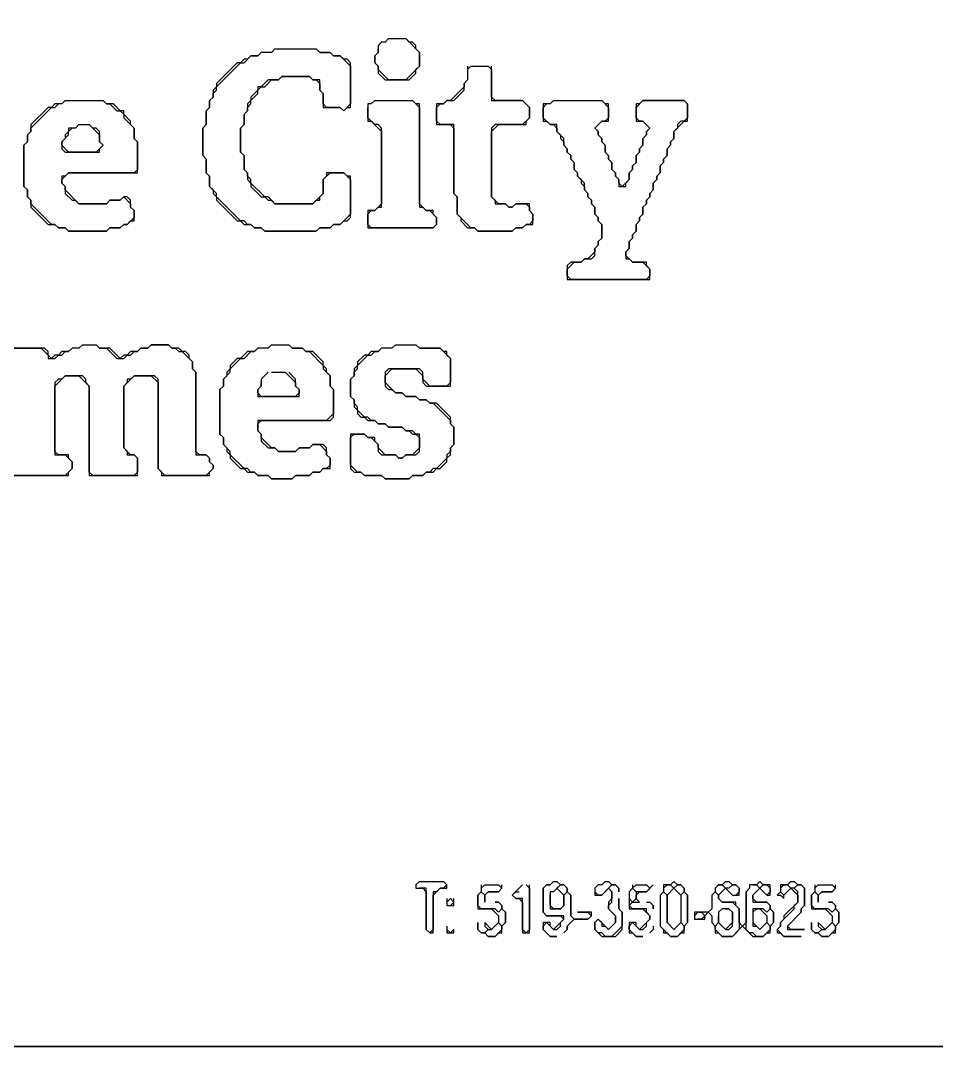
# Model space of a CAD drawing. Header units: metres. Extents: x 29 to 985, y 15 to 633.
# Drawn here: x 622.4 to 674.6, y 14.5 to 73 of the extents above; entities that cross this region are included whole.
import ezdxf

# ---------------------------------------------------------------- set-up
doc = ezdxf.new("R2010")
doc.units = ezdxf.units.M
for name, color, linetype in [('EXTERIOR_WALL_HIGHLIGHT', 2, 'CONTINUOUS'), ('INTERIOR_WALL_HIGHLIGHT', 4, 'CONTINUOUS'), ('ORIGINAL_DRAWING', 8, 'CONTINUOUS')]:
    doc.layers.add(name, color=color, linetype=linetype)

msp = doc.modelspace()

# ---------------------------------------------------------------- linework, layer by layer
at = {"layer": 'EXTERIOR_WALL_HIGHLIGHT'}
msp.add_lwpolyline([(29.216, 632.745), (29.02, 632.549), (29.02, 14.706), (29.216, 14.51), (985.294, 14.51), (985.49, 14.706), (985.49, 632.549), (985.294, 632.745)], close=True, dxfattribs=at)
at = {"layer": 'INTERIOR_WALL_HIGHLIGHT'}
msp.add_lwpolyline([(29.412, 632.745), (985.098, 632.745), (985.49, 632.353), (985.49, 14.902), (985.098, 14.51), (29.412, 14.51), (29.02, 14.902), (29.02, 632.353)], close=True, dxfattribs=at)
at = {"layer": 'ORIGINAL_DRAWING'}
for points in [[(643.333, 71.961), (644.314, 71.961), (645.098, 71.176), (645.098, 70.392), (644.314, 69.608), (643.333, 69.608), (642.745, 70.196), (642.745, 70.392), (642.549, 70.588), (642.549, 70.98), (642.745, 71.176), (642.745, 71.373)], [(643.333, 71.961), (643.137, 71.765), (642.941, 71.765), (642.745, 71.569), (642.745, 71.176), (642.549, 70.98), (642.549, 70.588), (642.745, 70.392), (642.745, 70), (643.137, 69.608), (644.51, 69.608), (644.902, 70), (644.902, 70.196), (645.098, 70.392), (645.098, 71.176), (644.902, 71.373), (644.902, 71.569), (644.706, 71.765), (644.51, 71.765), (644.314, 71.961)], [(636.667, 71.176), (636.863, 71.373), (639.216, 71.373), (639.412, 71.176), (640, 71.176), (640.196, 70.98), (640.588, 70.98), (641.176, 70.392), (641.176, 68.235), (640.784, 67.843), (640.588, 68.039), (639.804, 68.039), (639.608, 68.235), (639.608, 68.824), (639.412, 69.02), (639.412, 69.608), (639.02, 69.608), (638.824, 69.804), (637.255, 69.804), (637.059, 69.608), (636.471, 69.608), (636.078, 69.216), (635.882, 69.216), (635.882, 69.02), (635.49, 68.627), (635.49, 68.431), (635.294, 68.235), (635.294, 67.843), (635.098, 67.647), (635.098, 67.059), (634.902, 66.863), (634.902, 65.49), (635.098, 65.294), (635.098, 64.51), (635.294, 64.314), (635.294, 63.922), (635.49, 63.725), (635.49, 63.529), (636.078, 62.941), (636.275, 62.941), (636.471, 62.745), (636.667, 62.745), (636.863, 62.549), (639.02, 62.549), (639.216, 62.745), (639.412, 62.745), (639.412, 62.941), (639.608, 63.137), (639.608, 63.922), (640, 64.314), (640.784, 64.314), (641.176, 63.922), (641.176, 61.961), (640.588, 61.373), (640.196, 61.373), (640, 61.176), (639.412, 61.176), (639.216, 60.98), (636.275, 60.98), (636.078, 61.176), (635.686, 61.176), (635.49, 61.373), (635.294, 61.373), (635.098, 61.569), (634.902, 61.569), (633.529, 62.941), (633.529, 63.137), (633.137, 63.529), (633.137, 64.118), (632.941, 64.314), (632.941, 65.098), (632.745, 65.294), (632.745, 66.863), (632.941, 67.059), (632.941, 67.843), (633.137, 68.039), (633.137, 68.431), (633.333, 68.627), (633.333, 68.824), (633.529, 69.02), (633.529, 69.216), (634.902, 70.588), (635.098, 70.588), (635.49, 70.98), (635.882, 70.98), (636.078, 71.176)], [(636.863, 71.373), (636.667, 71.176), (636.078, 71.176), (635.882, 70.98), (635.49, 70.98), (635.294, 70.784), (635.098, 70.784), (634.902, 70.588), (634.706, 70.588), (633.529, 69.412), (633.529, 69.216), (633.333, 69.02), (633.333, 68.627), (633.137, 68.431), (633.137, 68.039), (632.941, 67.843), (632.941, 67.059), (632.745, 66.863), (632.745, 65.294), (632.941, 65.098), (632.941, 64.314), (633.137, 64.118), (633.137, 63.529), (633.333, 63.333), (633.333, 63.137), (633.529, 62.941), (633.529, 62.745), (634.706, 61.569), (634.902, 61.569), (635.098, 61.373), (635.49, 61.373), (635.686, 61.176), (636.078, 61.176), (636.275, 60.98), (639.216, 60.98), (639.412, 61.176), (640, 61.176), (640.196, 61.373), (640.588, 61.373), (640.784, 61.569), (640.98, 61.569), (641.176, 61.765), (641.176, 64.118), (640.98, 64.118), (640.784, 64.314), (639.804, 64.314), (639.804, 64.118), (639.608, 63.922), (639.608, 63.137), (639.02, 62.549), (636.863, 62.549), (636.471, 62.941), (636.275, 62.941), (635.49, 63.725), (635.49, 63.922), (635.294, 64.118), (635.294, 64.314), (635.098, 64.51), (635.098, 65.294), (634.902, 65.49), (634.902, 66.863), (635.098, 67.059), (635.098, 67.647), (635.294, 67.843), (635.294, 68.039), (635.49, 68.235), (635.49, 68.431), (635.882, 68.824), (635.882, 69.02), (636.078, 69.216), (636.275, 69.216), (636.667, 69.608), (637.059, 69.608), (637.255, 69.804), (638.824, 69.804), (639.02, 69.608), (639.216, 69.608), (639.412, 69.412), (639.412, 69.02), (639.608, 68.824), (639.608, 68.039), (640.588, 68.039), (640.784, 67.843), (640.98, 68.039), (641.176, 68.039), (641.176, 70.588), (640.98, 70.784), (640.784, 70.784), (640.588, 70.98), (640.196, 70.98), (640, 71.176), (639.412, 71.176), (639.216, 71.373)], [(647.843, 70.196), (648.039, 70.392), (649.02, 70.392), (649.216, 70.196), (649.216, 68.431), (650.98, 68.431), (651.373, 68.039), (651.373, 67.451), (650.98, 67.059), (649.412, 67.059), (649.216, 66.863), (649.216, 62.941), (649.412, 62.745), (649.412, 62.549), (650, 62.549), (650.196, 62.353), (650.392, 62.353), (650.588, 62.549), (651.176, 62.549), (651.373, 62.353), (651.373, 62.157), (651.569, 61.961), (651.569, 61.569), (651.373, 61.373), (651.176, 61.373), (650.98, 61.176), (650.588, 61.176), (650.392, 60.98), (648.431, 60.98), (648.235, 61.176), (648.039, 61.176), (647.255, 61.961), (647.255, 62.941), (647.059, 63.137), (647.059, 67.059), (646.275, 67.059), (646.078, 67.255), (646.078, 68.039), (646.275, 68.235), (646.471, 68.235), (646.667, 68.431), (647.059, 68.431), (647.647, 69.02), (647.647, 69.412), (647.843, 69.608)], [(647.843, 70.392), (647.843, 69.608), (647.647, 69.412), (647.647, 69.216), (646.863, 68.431), (646.667, 68.431), (646.471, 68.235), (646.078, 68.235), (646.078, 67.059), (646.863, 67.059), (647.059, 66.863), (647.059, 63.137), (647.255, 62.941), (647.255, 61.961), (647.451, 61.765), (647.451, 61.569), (647.843, 61.176), (648.235, 61.176), (648.431, 60.98), (650.392, 60.98), (650.588, 61.176), (650.98, 61.176), (651.176, 61.373), (651.569, 61.373), (651.569, 61.961), (651.373, 62.157), (651.373, 62.549), (650.588, 62.549), (650.392, 62.353), (650.196, 62.353), (650, 62.549), (649.608, 62.549), (649.216, 62.941), (649.216, 66.667), (649.608, 67.059), (651.176, 67.059), (651.176, 67.255), (651.373, 67.451), (651.373, 68.039), (650.98, 68.431), (649.412, 68.431), (649.216, 68.627), (649.216, 70.392)], [(624.706, 68.235), (624.902, 68.431), (627.059, 68.431), (627.255, 68.235), (627.451, 68.235), (627.843, 67.843), (628.039, 67.843), (628.235, 67.647), (628.235, 67.451), (628.824, 66.863), (628.824, 66.275), (629.02, 66.078), (629.02, 64.51), (628.824, 64.314), (625.098, 64.314), (624.902, 64.118), (624.706, 64.118), (624.706, 63.725), (624.902, 63.529), (624.902, 63.137), (625.294, 62.745), (625.49, 62.745), (625.686, 62.549), (627.255, 62.549), (627.451, 62.745), (628.039, 62.745), (628.235, 62.941), (628.627, 62.549), (628.627, 62.353), (628.824, 62.157), (628.824, 61.765), (628.431, 61.373), (628.235, 61.373), (628.039, 61.176), (627.451, 61.176), (627.255, 60.98), (625.098, 60.98), (624.902, 61.176), (624.51, 61.176), (624.314, 61.373), (624.118, 61.373), (622.941, 62.549), (622.941, 62.745), (622.745, 62.941), (622.745, 63.333), (622.549, 63.529), (622.549, 65.882), (622.745, 66.078), (622.745, 66.471), (622.941, 66.667), (622.941, 66.863), (624.118, 68.039), (624.314, 68.039), (624.51, 68.235)], [(624.902, 68.431), (624.706, 68.235), (624.314, 68.235), (624.118, 68.039), (623.922, 68.039), (622.941, 67.059), (622.941, 66.667), (622.745, 66.471), (622.745, 66.078), (622.549, 65.882), (622.549, 63.529), (622.745, 63.333), (622.745, 62.941), (622.941, 62.745), (622.941, 62.353), (623.922, 61.373), (624.314, 61.373), (624.51, 61.176), (624.902, 61.176), (625.098, 60.98), (627.255, 60.98), (627.451, 61.176), (628.039, 61.176), (628.235, 61.373), (628.431, 61.373), (628.627, 61.569), (628.824, 61.569), (628.824, 62.157), (628.627, 62.353), (628.627, 62.745), (628.431, 62.941), (628.235, 62.941), (628.039, 62.745), (627.451, 62.745), (627.255, 62.549), (625.686, 62.549), (624.902, 63.333), (624.902, 63.529), (624.706, 63.725), (624.706, 63.922), (625.098, 64.314), (629.02, 64.314), (629.02, 66.078), (628.824, 66.275), (628.824, 66.863), (628.627, 67.059), (628.627, 67.255), (628.235, 67.647), (628.235, 67.843), (628.039, 67.843), (627.647, 68.235), (627.255, 68.235), (627.059, 68.431)], [(642.549, 68.431), (644.706, 68.431), (645.098, 68.039), (645.098, 62.353), (645.294, 62.353), (645.49, 62.157), (645.686, 62.157), (646.078, 61.765), (646.078, 61.373), (645.882, 61.176), (642.353, 61.176), (642.157, 61.373), (642.157, 61.961), (642.353, 62.157), (642.549, 62.157), (642.745, 62.353), (642.941, 62.353), (642.941, 66.863), (642.745, 67.059), (642.549, 67.059), (642.157, 67.451), (642.157, 68.039)], [(642.549, 68.431), (642.353, 68.235), (642.157, 68.235), (642.157, 67.255), (642.353, 67.255), (642.941, 66.667), (642.941, 62.549), (642.549, 62.157), (642.157, 62.157), (642.157, 61.176), (645.882, 61.176), (646.078, 61.373), (646.078, 61.765), (645.882, 61.961), (645.882, 62.157), (645.49, 62.157), (645.098, 62.549), (645.098, 68.235), (644.902, 68.235), (644.706, 68.431)], [(652.549, 68.235), (652.745, 68.431), (655.49, 68.431), (655.882, 68.039), (655.882, 67.451), (655.686, 67.255), (655.49, 67.255), (655.098, 66.863), (655.294, 66.667), (655.294, 66.471), (655.49, 66.275), (655.49, 66.078), (655.686, 65.882), (655.686, 65.49), (655.882, 65.294), (655.882, 65.098), (656.078, 64.902), (656.078, 64.51), (656.275, 64.314), (656.275, 64.118), (656.471, 63.922), (656.471, 63.529), (656.863, 63.529), (656.863, 63.725), (657.059, 63.922), (657.059, 64.314), (657.255, 64.51), (657.255, 64.706), (657.451, 64.902), (657.451, 65.294), (657.647, 65.49), (657.647, 65.686), (657.843, 65.882), (657.843, 66.275), (658.039, 66.471), (658.039, 66.667), (658.235, 66.863), (657.843, 67.255), (657.647, 67.255), (657.451, 67.451), (657.451, 68.039), (657.843, 68.431), (660.196, 68.431), (660.392, 68.235), (660.392, 67.451), (660.196, 67.255), (660, 67.255), (659.804, 67.059), (659.804, 66.863), (659.608, 66.667), (659.608, 66.275), (659.412, 66.078), (659.412, 65.882), (659.216, 65.686), (659.216, 65.294), (659.02, 65.098), (659.02, 64.902), (658.824, 64.706), (658.824, 64.314), (658.627, 64.118), (658.627, 63.922), (658.431, 63.725), (658.431, 63.333), (658.235, 63.137), (658.235, 62.941), (658.039, 62.745), (658.039, 62.549), (657.843, 62.353), (657.843, 61.961), (657.647, 61.765), (657.647, 61.569), (657.451, 61.373), (657.451, 60.98), (657.255, 60.784), (657.255, 60.588), (657.059, 60.392), (657.059, 60), (656.863, 59.804), (656.863, 59.412), (657.059, 59.412), (657.255, 59.216), (657.843, 59.216), (658.235, 58.824), (658.235, 58.431), (658.039, 58.235), (653.725, 58.235), (653.529, 58.431), (653.529, 58.824), (653.922, 59.216), (654.314, 59.216), (654.51, 59.412), (654.902, 59.412), (655.098, 59.608), (655.098, 60), (655.294, 60.196), (655.294, 60.392), (655.49, 60.588), (655.49, 61.373), (655.294, 61.569), (655.294, 61.765), (655.098, 61.961), (655.098, 62.353), (654.902, 62.549), (654.902, 62.745), (654.706, 62.941), (654.706, 63.137), (654.51, 63.333), (654.51, 63.725), (654.118, 64.118), (654.118, 64.314), (653.922, 64.51), (653.922, 64.902), (653.725, 65.098), (653.725, 65.294), (653.529, 65.49), (653.529, 65.686), (653.333, 65.882), (653.333, 66.275), (652.941, 66.667), (652.941, 67.059), (652.549, 67.059), (652.157, 67.451), (652.157, 68.039), (652.353, 68.235)], [(652.745, 68.431), (652.549, 68.235), (652.157, 68.235), (652.157, 67.255), (652.353, 67.255), (652.549, 67.059), (652.745, 67.059), (652.941, 66.863), (652.941, 66.667), (653.137, 66.471), (653.137, 66.275), (653.333, 66.078), (653.333, 65.882), (653.529, 65.686), (653.529, 65.49), (653.725, 65.294), (653.725, 65.098), (653.922, 64.902), (653.922, 64.51), (654.118, 64.314), (654.118, 64.118), (654.314, 63.922), (654.314, 63.725), (654.51, 63.529), (654.51, 63.333), (654.706, 63.137), (654.706, 62.941), (654.902, 62.745), (654.902, 62.549), (655.098, 62.353), (655.098, 61.961), (655.294, 61.765), (655.294, 61.569), (655.49, 61.373), (655.49, 60.588), (655.294, 60.392), (655.294, 60.196), (655.098, 60), (655.098, 59.804), (654.706, 59.412), (654.51, 59.412), (654.314, 59.216), (653.725, 59.216), (653.529, 59.02), (653.529, 58.235), (658.235, 58.235), (658.235, 58.824), (658.039, 59.02), (658.039, 59.216), (657.255, 59.216), (656.863, 59.608), (656.863, 59.804), (657.059, 60), (657.059, 60.392), (657.255, 60.588), (657.255, 60.784), (657.451, 60.98), (657.451, 61.373), (657.647, 61.569), (657.647, 61.765), (657.843, 61.961), (657.843, 62.353), (658.039, 62.549), (658.039, 62.745), (658.235, 62.941), (658.235, 63.137), (658.431, 63.333), (658.431, 63.725), (658.627, 63.922), (658.627, 64.118), (658.824, 64.314), (658.824, 64.706), (659.02, 64.902), (659.02, 65.098), (659.216, 65.294), (659.216, 65.686), (659.412, 65.882), (659.412, 66.078), (659.608, 66.275), (659.608, 66.667), (660.196, 67.255), (660.392, 67.255), (660.392, 68.235), (660.196, 68.431), (657.843, 68.431), (657.647, 68.235), (657.451, 68.235), (657.451, 67.255), (657.843, 67.255), (658.235, 66.863), (658.039, 66.667), (658.039, 66.471), (657.843, 66.275), (657.843, 65.882), (657.647, 65.686), (657.647, 65.49), (657.451, 65.294), (657.451, 64.902), (657.255, 64.706), (657.255, 64.51), (657.059, 64.314), (657.059, 63.922), (656.667, 63.529), (656.471, 63.725), (656.471, 63.922), (656.275, 64.118), (656.275, 64.314), (656.078, 64.51), (656.078, 64.902), (655.882, 65.098), (655.882, 65.294), (655.686, 65.49), (655.686, 65.882), (655.49, 66.078), (655.49, 66.275), (655.294, 66.471), (655.294, 66.667), (655.098, 66.863), (655.49, 67.255), (655.882, 67.255), (655.882, 68.235), (655.686, 68.235), (655.49, 68.431)], [(625.49, 66.863), (625.686, 67.059), (626.275, 67.059), (626.863, 66.471), (626.863, 66.078), (627.059, 65.882), (626.667, 65.49), (625.098, 65.49), (624.706, 65.882), (624.706, 66.078), (625.098, 66.471), (625.098, 66.667), (625.294, 66.863)], [(625.686, 67.059), (625.49, 66.863), (625.098, 66.863), (625.098, 66.667), (624.902, 66.471), (624.902, 66.275), (624.706, 66.078), (624.706, 65.686), (624.902, 65.49), (626.863, 65.49), (626.863, 65.686), (627.059, 65.882), (626.863, 66.078), (626.863, 66.667), (626.667, 66.863), (626.471, 66.863), (626.275, 67.059)], [(621.373, 47.059), (625.098, 47.059), (625.098, 47.255), (625.294, 47.451), (625.294, 47.843), (625.098, 48.039), (625.098, 48.235), (624.51, 48.235), (624.314, 48.431), (624.314, 52.157), (624.902, 52.745), (625.686, 52.745), (626.275, 52.157), (626.275, 47.059), (629.02, 47.059), (629.02, 48.039), (628.824, 48.235), (628.627, 48.235), (628.235, 48.627), (628.235, 52.157), (628.824, 52.745), (629.804, 52.745), (630.196, 52.353), (630.196, 47.451), (630.392, 47.255), (630.392, 47.059), (633.137, 47.059), (633.137, 47.255), (633.333, 47.451), (633.333, 47.647), (633.137, 47.843), (633.137, 48.039), (632.941, 48.235), (632.549, 48.235), (632.353, 48.431), (632.353, 52.941), (632.157, 53.137), (632.157, 53.529), (631.961, 53.725), (631.961, 53.922), (631.765, 54.118), (631.569, 54.118), (631.373, 54.314), (630.98, 54.314), (630.784, 54.51), (629.804, 54.51), (629.608, 54.314), (629.216, 54.314), (629.02, 54.118), (628.627, 54.118), (628.431, 53.922), (628.235, 53.922), (628.039, 53.725), (627.451, 54.314), (626.863, 54.314), (626.667, 54.51)], [(625.686, 54.314), (625.882, 54.51), (626.667, 54.51), (626.863, 54.314), (627.255, 54.314), (627.843, 53.725), (628.235, 53.725), (628.431, 53.922), (628.627, 53.922), (628.824, 54.118), (629.02, 54.118), (629.216, 54.314), (629.608, 54.314), (629.804, 54.51), (630.784, 54.51), (630.98, 54.314), (631.176, 54.314), (631.373, 54.118), (631.569, 54.118), (632.157, 53.529), (632.157, 53.137), (632.353, 52.941), (632.353, 48.235), (632.941, 48.235), (633.137, 48.039), (633.137, 47.843), (633.333, 47.647), (633.333, 47.451), (632.941, 47.059), (630.588, 47.059), (630.196, 47.451), (630.196, 52.549), (630, 52.745), (628.824, 52.745), (628.627, 52.549), (628.431, 52.549), (628.431, 52.353), (628.235, 52.157), (628.235, 48.627), (628.431, 48.431), (628.431, 48.235), (628.824, 48.235), (629.02, 48.039), (629.02, 47.255), (628.824, 47.059), (626.471, 47.059), (626.275, 47.255), (626.275, 52.157), (626.078, 52.353), (626.078, 52.549), (625.882, 52.745), (624.902, 52.745), (624.706, 52.549), (624.51, 52.549), (624.314, 52.353), (624.314, 48.235), (624.902, 48.235), (625.294, 47.843), (625.294, 47.451), (624.902, 47.059), (621.569, 47.059)], [(625.882, 54.51), (625.686, 54.314), (625.294, 54.314), (625.098, 54.118), (624.706, 54.118), (624.51, 53.922), (624.314, 53.922), (624.118, 53.725), (623.922, 53.922), (623.922, 54.118), (623.725, 54.314), (621.569, 54.314)], [(636.471, 54.314), (636.667, 54.51), (637.647, 54.51), (637.843, 54.314), (638.431, 54.314), (638.627, 54.118), (638.824, 54.118), (639.608, 53.333), (639.608, 53.137), (640, 52.745), (640, 52.157), (640.196, 51.961), (640.196, 50.588), (639.804, 50.196), (635.882, 50.196), (635.882, 49.608), (636.078, 49.412), (636.078, 49.02), (636.471, 48.627), (636.863, 48.627), (637.059, 48.431), (638.039, 48.431), (638.235, 48.627), (638.824, 48.627), (639.02, 48.824), (639.412, 48.824), (639.804, 48.431), (639.804, 48.235), (640, 48.039), (640, 47.647), (639.804, 47.451), (639.608, 47.451), (639.412, 47.255), (639.02, 47.255), (638.824, 47.059), (638.039, 47.059), (637.843, 46.863), (636.667, 46.863), (636.471, 47.059), (635.882, 47.059), (635.686, 47.255), (635.49, 47.255), (635.294, 47.451), (635.098, 47.451), (634.314, 48.235), (634.314, 48.431), (633.922, 48.824), (633.922, 49.216), (633.725, 49.412), (633.725, 51.961), (633.922, 52.157), (633.922, 52.549), (634.314, 52.941), (634.314, 53.137), (634.902, 53.725), (635.098, 53.725), (635.49, 54.118), (635.686, 54.118), (635.882, 54.314)], [(636.667, 54.51), (636.471, 54.314), (635.882, 54.314), (635.686, 54.118), (635.294, 54.118), (634.902, 53.725), (634.706, 53.725), (634.314, 53.333), (634.314, 53.137), (634.118, 52.941), (634.118, 52.745), (633.922, 52.549), (633.922, 52.157), (633.725, 51.961), (633.725, 49.412), (633.922, 49.216), (633.922, 48.824), (634.118, 48.627), (634.118, 48.431), (634.314, 48.235), (634.314, 48.039), (634.902, 47.451), (635.098, 47.451), (635.294, 47.255), (635.686, 47.255), (635.882, 47.059), (636.471, 47.059), (636.667, 46.863), (637.843, 46.863), (638.039, 47.059), (638.824, 47.059), (639.02, 47.255), (639.412, 47.255), (639.608, 47.451), (640, 47.451), (640, 48.039), (639.804, 48.235), (639.804, 48.627), (639.608, 48.824), (639.02, 48.824), (638.824, 48.627), (638.235, 48.627), (638.039, 48.431), (637.059, 48.431), (636.863, 48.627), (636.667, 48.627), (636.078, 49.216), (636.078, 49.412), (635.882, 49.608), (635.882, 50), (636.078, 50.196), (640, 50.196), (640.196, 50.392), (640.196, 51.961), (640, 52.157), (640, 52.745), (639.804, 52.941), (639.804, 53.137), (639.608, 53.333), (639.608, 53.529), (639.02, 54.118), (638.627, 54.118), (638.431, 54.314), (637.843, 54.314), (637.647, 54.51)], [(643.529, 54.314), (643.725, 54.51), (644.902, 54.51), (645.098, 54.314), (646.275, 54.314), (646.863, 53.725), (646.863, 52.353), (646.667, 52.157), (645.686, 52.157), (645.294, 52.549), (645.294, 52.941), (645.098, 53.137), (643.333, 53.137), (643.137, 52.941), (643.137, 52.157), (643.333, 51.961), (643.529, 51.961), (643.725, 51.765), (644.118, 51.765), (644.314, 51.569), (644.902, 51.569), (645.098, 51.373), (645.49, 51.373), (645.686, 51.176), (645.882, 51.176), (646.863, 50.196), (646.863, 50), (647.059, 49.804), (647.059, 48.824), (646.863, 48.627), (646.863, 48.431), (646.667, 48.235), (646.667, 48.039), (646.078, 47.451), (645.882, 47.451), (645.686, 47.255), (645.49, 47.255), (645.294, 47.059), (644.706, 47.059), (644.51, 46.863), (643.137, 46.863), (642.941, 47.059), (641.961, 47.059), (641.765, 47.255), (641.569, 47.255), (641.176, 47.647), (641.176, 49.216), (641.373, 49.412), (641.961, 49.412), (642.157, 49.216), (642.353, 49.216), (642.745, 48.824), (642.745, 48.431), (642.941, 48.235), (643.725, 48.235), (643.922, 48.039), (644.118, 48.039), (644.314, 48.235), (644.902, 48.235), (645.098, 48.431), (645.098, 49.412), (644.902, 49.412), (644.706, 49.608), (644.314, 49.608), (644.118, 49.804), (643.333, 49.804), (643.137, 50), (642.745, 50), (642.549, 50.196), (642.353, 50.196), (642.157, 50.392), (641.961, 50.392), (641.569, 50.784), (641.569, 50.98), (641.373, 51.176), (641.373, 51.373), (641.176, 51.569), (641.176, 52.549), (641.373, 52.745), (641.373, 52.941), (641.569, 53.137), (641.569, 53.333), (642.157, 53.922), (642.353, 53.922), (642.549, 54.118), (642.745, 54.118), (642.941, 54.314)], [(643.725, 54.51), (643.529, 54.314), (642.941, 54.314), (642.745, 54.118), (642.353, 54.118), (642.157, 53.922), (641.961, 53.922), (641.569, 53.529), (641.569, 53.333), (641.373, 53.137), (641.373, 52.745), (641.176, 52.549), (641.176, 51.569), (641.373, 51.373), (641.373, 50.98), (641.569, 50.784), (641.569, 50.588), (641.765, 50.392), (641.961, 50.392), (642.157, 50.196), (642.549, 50.196), (642.745, 50), (643.137, 50), (643.333, 49.804), (644.118, 49.804), (644.314, 49.608), (644.51, 49.608), (644.706, 49.412), (644.902, 49.412), (645.098, 49.216), (645.098, 48.627), (644.706, 48.235), (644.314, 48.235), (644.118, 48.039), (643.922, 48.039), (643.725, 48.235), (643.137, 48.235), (642.745, 48.627), (642.745, 48.824), (642.549, 49.02), (642.549, 49.216), (642.157, 49.216), (641.961, 49.412), (641.176, 49.412), (641.176, 47.451), (641.373, 47.255), (641.765, 47.255), (641.961, 47.059), (642.941, 47.059), (643.137, 46.863), (644.51, 46.863), (644.706, 47.059), (645.294, 47.059), (645.49, 47.255), (645.882, 47.255), (646.078, 47.451), (646.275, 47.451), (646.667, 47.843), (646.667, 48.039), (646.863, 48.235), (646.863, 48.627), (647.059, 48.824), (647.059, 49.804), (646.863, 50), (646.863, 50.392), (646.078, 51.176), (645.686, 51.176), (645.49, 51.373), (645.098, 51.373), (644.902, 51.569), (644.314, 51.569), (644.118, 51.765), (643.725, 51.765), (643.137, 52.353), (643.137, 52.745), (643.529, 53.137), (644.902, 53.137), (645.294, 52.745), (645.294, 52.353), (645.49, 52.157), (646.863, 52.157), (646.863, 53.725), (646.667, 53.922), (646.667, 54.118), (646.471, 54.118), (646.275, 54.314), (645.098, 54.314), (644.902, 54.51)], [(621.765, 54.314), (623.529, 54.314), (623.922, 53.922), (623.922, 53.725), (624.314, 53.725), (624.51, 53.922), (624.706, 53.922), (624.902, 54.118), (625.098, 54.118), (625.294, 54.314)], [(636.667, 52.941), (637.451, 52.941), (638.039, 52.353), (638.039, 52.157), (638.235, 51.961), (638.235, 51.765), (638.039, 51.569), (636.078, 51.569), (635.882, 51.765), (635.882, 51.961), (636.078, 52.157), (636.078, 52.353)], [(636.471, 52.941), (636.078, 52.549), (636.078, 52.157), (635.882, 51.961), (635.882, 51.569), (638.235, 51.569), (638.235, 51.961), (638.039, 52.157), (638.039, 52.549), (637.647, 52.941)], [(644.902, 23.725), (645.098, 23.922), (646.471, 23.922), (646.667, 23.725), (646.471, 23.529), (646.275, 23.529), (646.078, 23.333), (645.882, 23.333), (645.882, 21.176), (645.686, 20.98), (645.49, 21.176), (645.49, 23.529), (645.098, 23.529)], [(645.098, 23.922), (644.902, 23.725), (644.902, 23.529), (645.294, 23.529), (645.49, 23.333), (645.49, 21.176), (645.686, 20.98), (645.882, 20.98), (645.882, 23.137), (646.275, 23.529), (646.667, 23.529), (646.667, 23.725), (646.471, 23.922)], [(648.627, 23.725), (648.627, 23.333), (648.431, 23.137), (648.431, 22.353), (649.216, 22.353), (649.608, 21.961), (649.608, 21.569), (649.216, 21.176), (648.824, 21.569), (648.824, 21.373), (649.02, 21.176), (648.824, 20.98), (648.627, 20.98), (648.431, 21.176), (648.431, 21.569), (648.431, 21.176), (648.627, 20.98), (648.824, 20.98), (649.02, 20.784), (649.412, 20.784), (649.608, 20.98), (649.804, 20.98), (649.804, 21.373), (650, 21.569), (650, 22.157), (649.804, 22.353), (649.804, 22.549), (649.608, 22.745), (649.412, 22.745), (649.608, 22.745), (649.804, 22.549), (649.804, 22.353), (649.608, 22.157), (649.412, 22.353), (648.627, 22.353), (648.431, 22.549), (648.431, 23.137), (648.627, 23.333), (648.824, 23.137), (648.824, 22.745), (648.824, 23.137), (649.02, 23.333), (649.608, 23.333), (649.804, 23.529), (649.804, 23.725)], [(648.627, 23.529), (648.824, 23.725), (649.608, 23.725), (649.804, 23.529), (649.608, 23.333), (649.02, 23.333), (648.824, 23.137), (648.627, 23.333)], [(651.176, 23.725), (651.373, 23.529), (651.373, 21.176), (651.176, 20.98), (650.98, 21.176), (650.98, 22.941), (650.588, 22.941), (650.392, 23.137), (650.588, 23.333), (650.784, 23.333)], [(650.98, 23.725), (650.392, 23.137), (650.588, 22.941), (650.784, 22.941), (650.98, 22.745), (650.98, 20.98), (651.373, 20.98), (651.373, 23.725)], [(652.745, 23.922), (652.549, 23.725), (652.353, 23.725), (652.157, 23.529), (652.157, 22.157), (652.353, 21.961), (653.137, 21.961), (653.333, 21.765), (652.745, 21.176), (652.549, 21.373), (652.549, 21.569), (652.157, 21.569), (652.157, 21.176), (652.549, 20.784), (652.941, 20.784), (652.549, 20.784), (652.157, 21.176), (652.157, 21.373), (652.353, 21.569), (652.745, 21.176), (652.941, 21.176), (653.137, 21.373), (653.137, 21.569), (653.333, 21.765), (653.333, 21.961), (652.353, 21.961), (652.157, 22.157), (652.157, 23.529), (652.353, 23.725), (652.549, 23.725), (652.745, 23.922), (652.941, 23.922), (653.137, 23.725), (652.745, 23.333), (652.549, 23.333), (652.549, 22.353), (653.137, 22.353), (653.333, 22.549), (653.333, 23.137), (653.529, 23.333), (653.725, 23.137), (653.725, 21.961), (653.922, 21.765), (653.529, 21.373), (653.529, 21.176), (653.333, 20.98), (653.529, 21.176), (653.529, 21.373), (653.922, 21.765), (654.706, 21.765), (654.902, 21.961), (654.902, 22.157), (654.118, 22.157), (654.706, 22.157), (654.902, 21.961), (654.706, 21.765), (653.922, 21.765), (653.725, 21.961), (653.725, 23.137), (653.529, 23.333), (653.529, 23.529), (653.333, 23.725), (653.137, 23.725), (652.941, 23.922)], [(652.941, 23.529), (653.333, 23.137), (653.333, 22.549), (653.137, 22.353), (652.745, 22.353), (652.549, 22.549), (652.549, 23.137)], [(652.941, 23.529), (653.137, 23.725), (653.333, 23.725), (653.529, 23.529), (653.529, 23.333), (653.333, 23.137)], [(655.686, 23.922), (655.882, 23.922), (656.078, 23.725), (655.49, 23.137), (655.294, 23.137), (655.098, 23.333)], [(655.686, 23.922), (655.49, 23.725), (655.294, 23.725), (655.098, 23.529), (655.098, 23.137), (655.49, 23.137), (655.882, 23.529), (656.078, 23.333), (656.078, 22.941), (655.882, 22.745), (655.882, 22.353), (656.275, 21.961), (656.275, 21.569), (655.882, 21.176), (655.294, 21.765), (655.098, 21.569), (655.098, 21.176), (655.49, 20.784), (656.275, 20.784), (656.667, 21.176), (656.667, 22.157), (656.471, 22.353), (656.471, 22.941), (656.471, 22.353), (656.667, 22.157), (656.667, 21.373), (656.078, 20.784), (655.686, 20.784), (655.49, 20.98), (655.294, 20.98), (655.098, 21.176), (655.098, 21.569), (655.294, 21.765), (655.49, 21.569), (655.49, 21.373), (655.686, 21.373), (655.882, 21.176), (656.275, 21.569), (656.275, 21.961), (655.882, 22.353), (655.882, 22.549), (656.078, 22.745), (656.078, 23.333), (655.882, 23.529), (656.078, 23.725), (656.275, 23.725), (656.471, 23.529), (656.471, 23.333), (656.471, 23.529), (656.275, 23.725), (656.078, 23.725), (655.882, 23.922)], [(657.255, 23.725), (657.255, 23.529), (657.059, 23.333), (657.059, 22.353), (657.843, 22.353), (658.235, 21.961), (658.235, 21.765), (657.647, 21.176), (657.451, 21.373), (657.451, 21.569), (657.059, 21.569), (657.059, 20.98), (657.255, 20.98), (657.451, 20.784), (657.843, 20.784), (657.451, 20.784), (657.059, 21.176), (657.059, 21.373), (657.255, 21.569), (657.647, 21.176), (657.843, 21.176), (658.039, 21.373), (658.039, 21.569), (658.235, 21.765), (658.235, 21.961), (658.039, 22.157), (658.039, 22.353), (657.255, 22.353), (657.059, 22.549), (657.255, 22.745), (657.647, 22.745), (657.451, 22.941), (657.451, 23.137), (657.647, 23.333), (658.039, 23.333), (658.431, 23.725)], [(657.059, 23.333), (657.255, 23.529), (657.451, 23.333), (657.451, 22.941), (657.255, 22.745), (657.059, 22.941)], [(657.255, 23.529), (657.451, 23.725), (658.039, 23.725), (658.235, 23.529), (658.039, 23.333), (657.451, 23.333)], [(659.608, 23.922), (659.412, 23.725), (659.02, 23.725), (659.02, 23.333), (658.824, 23.137), (658.824, 21.373), (659.02, 21.176), (659.02, 20.98), (659.216, 20.98), (659.412, 20.784), (659.804, 20.784), (660, 20.98), (660.196, 20.98), (660.196, 21.373), (660.392, 21.569), (660.392, 23.137), (660.196, 23.333), (660.196, 23.529), (660, 23.725), (659.804, 23.725)], [(659.02, 23.529), (659.216, 23.725), (659.412, 23.725), (659.608, 23.529), (659.216, 23.137), (659.02, 23.333)], [(659.608, 23.529), (660, 23.137), (660, 21.569), (659.608, 21.176), (659.216, 21.569), (659.216, 23.137)], [(659.412, 23.725), (659.608, 23.922), (659.804, 23.725), (659.608, 23.529)], [(659.608, 23.529), (659.804, 23.725), (660, 23.725), (660.196, 23.529), (660.196, 23.333), (660, 23.137)], [(662.549, 23.922), (662.353, 23.725), (662.157, 23.725), (661.961, 23.529), (661.961, 23.333), (661.765, 23.137), (661.765, 22.353), (661.569, 22.157), (660.784, 22.157), (660.784, 21.765), (661.373, 21.765), (661.373, 21.961), (661.569, 22.157), (661.765, 21.961), (661.765, 21.569), (661.961, 21.373), (661.961, 20.98), (662.157, 20.98), (662.353, 20.784), (662.941, 20.784), (663.529, 21.373), (664.118, 20.784), (664.706, 20.784), (664.902, 20.98), (665.098, 20.98), (665.098, 21.373), (665.294, 21.569), (665.294, 22.157), (665.098, 22.353), (665.098, 22.549), (664.902, 22.745), (664.314, 22.745), (664.118, 22.941), (664.118, 23.137), (664.51, 23.529), (664.902, 23.137), (665.098, 23.137), (665.098, 23.725), (664.706, 23.725), (664.51, 23.922), (664.314, 23.725), (663.922, 23.725), (663.922, 23.529), (663.725, 23.333), (663.725, 21.569), (663.529, 21.373), (663.333, 21.569), (663.333, 22.353), (663.137, 22.549), (663.137, 22.745), (662.353, 22.745), (662.157, 22.941), (662.157, 23.137), (662.549, 23.529), (662.941, 23.137), (663.333, 23.137), (663.333, 23.529), (663.137, 23.725), (662.941, 23.725), (662.745, 23.922)], [(661.961, 23.529), (662.157, 23.725), (662.353, 23.725), (662.549, 23.529), (662.157, 23.137), (661.961, 23.333)], [(662.353, 23.725), (662.549, 23.922), (662.745, 23.922), (662.941, 23.725), (662.745, 23.529), (662.549, 23.529)], [(662.745, 23.529), (662.941, 23.725), (663.137, 23.725), (663.333, 23.529), (663.333, 23.333), (663.137, 23.137)], [(664.118, 23.725), (664.314, 23.725), (664.51, 23.529), (664.118, 23.137), (664.118, 22.745), (664.902, 22.745), (665.098, 22.549), (665.098, 22.353), (664.902, 22.157), (664.706, 22.353), (664.118, 22.353), (664.118, 21.373), (664.314, 21.373), (664.51, 21.176), (664.902, 21.569), (665.098, 21.373), (665.098, 21.176), (664.706, 20.784), (664.314, 20.784), (664.118, 20.98), (663.922, 20.98), (663.725, 21.176), (663.725, 23.333)], [(664.314, 23.725), (664.51, 23.922), (664.706, 23.725), (664.51, 23.529)], [(664.51, 23.529), (664.706, 23.725), (664.902, 23.725), (665.098, 23.529), (665.098, 23.333), (664.902, 23.137)], [(666.275, 23.922), (666.078, 23.725), (665.686, 23.725), (665.686, 23.333), (665.49, 23.137), (665.686, 23.137), (665.882, 22.941), (665.882, 23.137), (666.275, 23.529), (666.667, 23.137), (666.667, 22.745), (665.882, 21.961), (665.882, 21.765), (665.686, 21.569), (665.686, 21.373), (665.49, 21.176), (665.49, 20.98), (665.686, 20.98), (665.882, 20.784), (666.863, 20.784), (665.882, 20.784), (665.49, 21.176), (665.686, 21.373), (665.686, 21.569), (666.471, 22.353), (666.471, 22.549), (666.667, 22.745), (666.667, 23.333), (666.471, 23.529), (666.667, 23.725), (666.863, 23.725), (667.059, 23.529), (667.059, 22.549), (666.863, 22.353), (666.863, 22.157), (666.078, 21.373), (666.078, 21.176), (667.059, 21.176), (666.275, 21.176), (666.078, 21.373), (666.863, 22.157), (666.863, 22.353), (667.059, 22.549), (667.059, 23.529), (666.863, 23.725), (666.667, 23.725), (666.471, 23.922)], [(665.686, 23.529), (665.882, 23.725), (666.078, 23.725), (666.275, 23.529), (665.882, 23.137), (665.686, 23.333)], [(666.078, 23.725), (666.275, 23.922), (666.471, 23.922), (666.667, 23.725), (666.471, 23.529), (666.275, 23.529)], [(667.647, 23.725), (667.647, 23.333), (667.451, 23.137), (667.451, 22.353), (668.235, 22.353), (668.627, 21.961), (668.627, 21.569), (668.235, 21.176), (667.843, 21.569), (667.843, 21.373), (668.039, 21.176), (667.843, 20.98), (667.647, 20.98), (667.451, 21.176), (667.451, 21.569), (667.451, 21.176), (667.647, 20.98), (667.843, 20.98), (668.039, 20.784), (668.431, 20.784), (668.627, 20.98), (668.824, 20.98), (668.824, 21.373), (669.02, 21.569), (669.02, 22.157), (668.824, 22.353), (668.824, 22.549), (668.627, 22.745), (668.431, 22.745), (668.627, 22.745), (668.824, 22.549), (668.824, 22.353), (668.627, 22.157), (668.431, 22.353), (667.647, 22.353), (667.451, 22.549), (667.451, 23.137), (667.647, 23.333), (667.843, 23.137), (667.843, 22.745), (667.843, 23.137), (668.039, 23.333), (668.627, 23.333), (668.824, 23.529), (668.824, 23.725)], [(667.647, 23.529), (667.843, 23.725), (668.627, 23.725), (668.824, 23.529), (668.627, 23.333), (668.039, 23.333), (667.843, 23.137), (667.647, 23.333)], [(646.667, 22.745), (646.863, 22.941), (647.059, 22.745), (646.863, 22.549)], [(646.667, 22.941), (646.667, 22.549), (647.059, 22.549), (647.059, 22.941)], [(658.824, 23.137), (659.02, 23.333), (659.216, 23.137), (659.216, 21.569), (659.608, 21.176), (660, 21.569), (660.196, 21.373), (660.196, 21.176), (659.804, 20.784), (659.412, 20.784), (658.824, 21.373)], [(660, 23.137), (660.196, 23.333), (660.392, 23.137), (660.392, 21.569), (660.196, 21.373), (660, 21.569)], [(661.765, 23.137), (661.961, 23.333), (662.157, 23.137), (662.157, 22.941), (662.353, 22.745), (662.941, 22.745), (663.333, 22.353), (663.333, 21.176), (662.941, 20.784), (662.353, 20.784), (661.961, 21.176), (661.961, 21.373), (662.157, 21.569), (662.549, 21.176), (662.745, 21.176), (662.941, 21.373), (662.941, 22.157), (662.745, 22.353), (662.353, 22.353), (662.157, 22.157), (662.157, 21.569), (661.961, 21.373), (661.765, 21.569)], [(649.608, 22.157), (649.804, 22.353), (650, 22.157), (650, 21.569), (649.804, 21.373), (649.608, 21.569)], [(658.039, 22.745), (658.235, 22.745), (658.431, 22.549), (658.431, 22.353), (658.431, 22.549), (658.235, 22.745)], [(662.549, 22.353), (662.745, 22.353), (662.941, 22.157), (662.941, 21.569), (662.549, 21.176), (662.157, 21.569), (662.157, 21.961)], [(664.118, 22.157), (664.314, 22.353), (664.51, 22.353), (664.902, 21.961), (664.902, 21.569), (664.51, 21.176), (664.118, 21.569)], [(664.902, 22.157), (665.098, 22.353), (665.294, 22.157), (665.294, 21.569), (665.098, 21.373), (664.902, 21.569)], [(668.627, 22.157), (668.824, 22.353), (669.02, 22.157), (669.02, 21.569), (668.824, 21.373), (668.627, 21.569)], [(660.784, 21.961), (660.98, 22.157), (661.176, 22.157), (661.373, 21.961), (661.176, 21.765), (660.98, 21.765)], [(646.667, 21.373), (646.667, 20.98), (647.059, 20.98), (647.059, 21.176), (646.863, 20.98), (646.667, 21.176)], [(649.608, 21.569), (649.804, 21.373), (649.804, 21.176), (649.412, 20.784), (649.02, 20.784), (648.824, 20.98), (649.02, 21.176), (649.216, 21.176)], [(658.431, 21.373), (658.431, 21.176), (658.235, 20.98), (658.431, 21.176)], [(668.627, 21.569), (668.824, 21.373), (668.824, 21.176), (668.431, 20.784), (668.039, 20.784), (667.843, 20.98), (668.039, 21.176), (668.235, 21.176)]]:
    msp.add_lwpolyline(points, dxfattribs=at)

doc.saveas('drawing.dxf')
